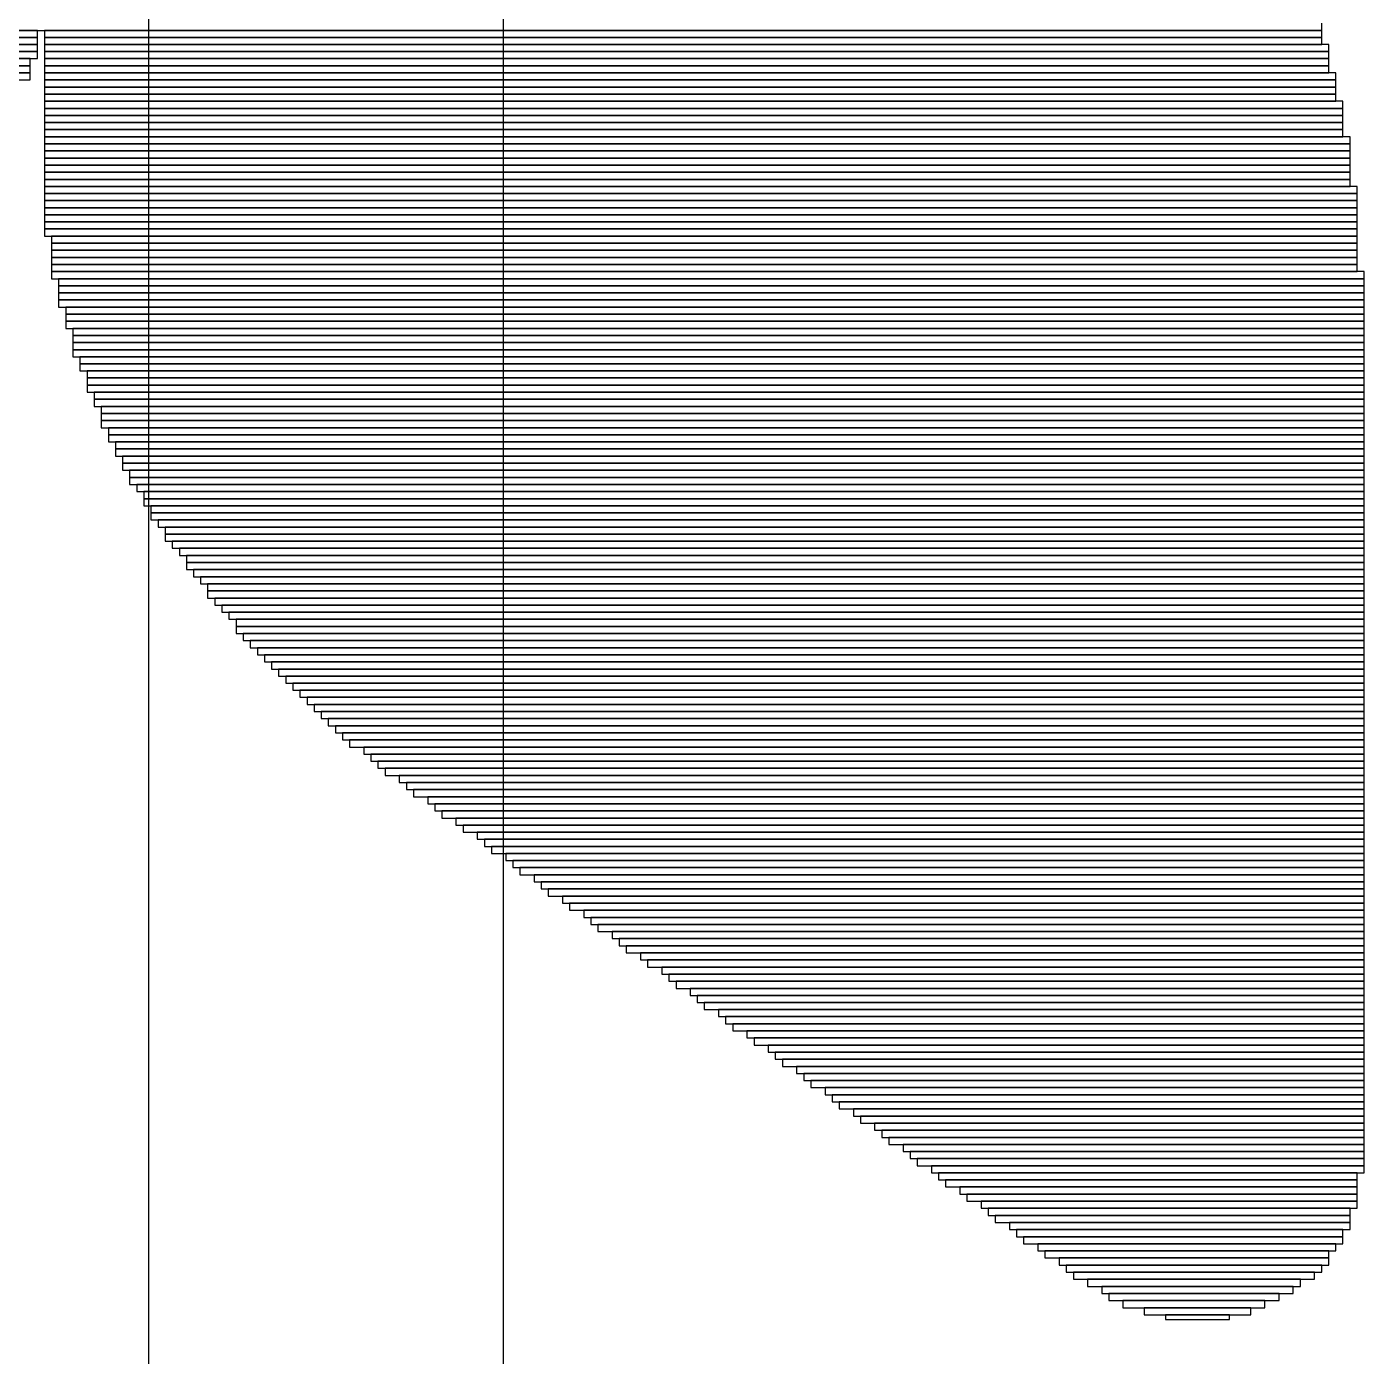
# Model space of a CAD drawing. Extents: x 2.2 to 42.7, y -26.5 to -3.7.
# Drawn here: x 38.353 to 39.789, y -17.182 to -15.754 of the extents above; entities that cross this region are included whole.
import ezdxf

# ---------------------------------------------------------------- set-up
doc = ezdxf.new("R2010")
doc.units = 0
doc.layers.get('0').update_dxf_attribs({"linetype": 'continuous'})

msp = doc.modelspace()

# ---------------------------------------------------------------- linework, layer by layer
at = {"color": 0}
for points in [[(38.8645, -9.0119), (38.8645, -12.6949), (38.8645, -16.3779), (38.8645, -20.0609)], [(38.4835, -9.3929), (38.4835, -13.3934), (38.4835, -17.3939)], [(39.7434, -15.7582), (39.7434, -15.7505)], [(38.3642, -15.7582), (36.8783, -15.7582)], [(38.3642, -15.7658), (36.8783, -15.7658)], [(36.8783, -15.7658), (38.3642, -15.7658)], [(36.8859, -15.7582), (39.7434, -15.7582)], [(38.3642, -15.7658), (38.3642, -15.7582)], [(38.3642, -15.7734), (38.3642, -15.7658)], [(39.7434, -15.7582), (38.3718, -15.7582)], [(38.3718, -15.7582), (38.3718, -15.7658)], [(39.7434, -15.7658), (38.3718, -15.7658)], [(38.3718, -15.7658), (38.3718, -15.7734)], [(38.3718, -15.7658), (39.7434, -15.7658)], [(39.7434, -15.7658), (39.7434, -15.7582)], [(39.7434, -15.7734), (39.7434, -15.7658)], [(38.3642, -15.781), (36.8706, -15.781)], [(38.3642, -15.7734), (36.8783, -15.7734)], [(36.8783, -15.7734), (38.3642, -15.7734)], [(36.8783, -15.781), (38.3642, -15.781)], [(38.3642, -15.781), (38.3642, -15.7734)], [(38.3642, -15.7886), (38.3642, -15.781)], [(39.751, -15.7734), (38.3718, -15.7734)], [(38.3718, -15.7734), (38.3718, -15.781)], [(38.3718, -15.7734), (39.7434, -15.7734)], [(39.751, -15.781), (38.3718, -15.781)], [(38.3718, -15.781), (38.3718, -15.7886)], [(38.3718, -15.781), (39.751, -15.781)], [(39.751, -15.781), (39.751, -15.7734)], [(39.751, -15.7886), (39.751, -15.781)], [(38.3565, -15.7886), (36.8706, -15.7886)], [(36.8706, -15.7886), (38.3642, -15.7886)], [(38.3565, -15.7963), (36.8706, -15.7963)], [(36.8706, -15.7963), (38.3565, -15.7963)], [(38.3565, -15.7963), (38.3565, -15.7886)], [(38.3565, -15.8039), (38.3565, -15.7963)], [(39.751, -15.7886), (38.3718, -15.7886)], [(38.3718, -15.7886), (38.3718, -15.7963)], [(38.3718, -15.7886), (39.751, -15.7886)], [(39.751, -15.7963), (38.3718, -15.7963)], [(38.3718, -15.7963), (38.3718, -15.8039)], [(38.3718, -15.7963), (39.751, -15.7963)], [(39.751, -15.7963), (39.751, -15.7886)], [(39.751, -15.8039), (39.751, -15.7963)], [(38.3565, -15.8039), (36.863, -15.8039)], [(36.863, -15.8115), (38.3565, -15.8115)], [(36.8706, -15.8039), (38.3565, -15.8039)], [(38.3565, -15.8115), (38.3565, -15.8039)], [(39.7586, -15.8039), (38.3718, -15.8039)], [(38.3718, -15.8039), (38.3718, -15.8115)], [(38.3718, -15.8039), (39.751, -15.8039)], [(39.7586, -15.8115), (38.3718, -15.8115)], [(38.3718, -15.8115), (38.3718, -15.8191)], [(38.3718, -15.8115), (39.7586, -15.8115)], [(39.7586, -15.8115), (39.7586, -15.8039)], [(39.7586, -15.8191), (39.7586, -15.8115)], [(39.7586, -15.8191), (38.3718, -15.8191)], [(38.3718, -15.8191), (38.3718, -15.8267)], [(38.3718, -15.8191), (39.7586, -15.8191)], [(39.7586, -15.8267), (38.3718, -15.8267)], [(38.3718, -15.8267), (38.3718, -15.8344)], [(38.3718, -15.8267), (39.7586, -15.8267)], [(39.7586, -15.8267), (39.7586, -15.8191)], [(39.7586, -15.8344), (39.7586, -15.8267)], [(39.7662, -15.8344), (38.3718, -15.8344)], [(38.3718, -15.8344), (38.3718, -15.842)], [(38.3718, -15.8344), (39.7586, -15.8344)], [(39.7662, -15.842), (38.3718, -15.842)], [(38.3718, -15.842), (38.3718, -15.8496)], [(38.3718, -15.842), (39.7662, -15.842)], [(39.7662, -15.842), (39.7662, -15.8344)], [(39.7662, -15.8496), (39.7662, -15.842)], [(39.7662, -15.8496), (38.3718, -15.8496)], [(38.3718, -15.8496), (38.3718, -15.8572)], [(38.3718, -15.8496), (39.7662, -15.8496)], [(39.7662, -15.8572), (38.3718, -15.8572)], [(38.3718, -15.8572), (38.3718, -15.8648)], [(38.3718, -15.8572), (39.7662, -15.8572)], [(39.7662, -15.8572), (39.7662, -15.8496)], [(39.7662, -15.8648), (39.7662, -15.8572)], [(39.7662, -15.8648), (38.3718, -15.8648)], [(38.3718, -15.8648), (38.3718, -15.8725)], [(38.3718, -15.8648), (39.7662, -15.8648)], [(39.7662, -15.8725), (39.7662, -15.8648)], [(39.7739, -15.8725), (38.3718, -15.8725)], [(38.3718, -15.8725), (38.3718, -15.8801)], [(38.3718, -15.8725), (39.7662, -15.8725)], [(39.7739, -15.8801), (38.3718, -15.8801)], [(38.3718, -15.8801), (38.3718, -15.8877)], [(38.3718, -15.8801), (39.7739, -15.8801)], [(39.7739, -15.8801), (39.7739, -15.8725)], [(39.7739, -15.8877), (39.7739, -15.8801)], [(39.7739, -15.8877), (38.3718, -15.8877)], [(38.3718, -15.8877), (38.3718, -15.8953)], [(38.3718, -15.8877), (39.7739, -15.8877)], [(39.7739, -15.8953), (38.3718, -15.8953)], [(38.3718, -15.8953), (38.3718, -15.9029)], [(38.3718, -15.8953), (39.7739, -15.8953)], [(39.7739, -15.8953), (39.7739, -15.8877)], [(39.7739, -15.9029), (39.7739, -15.8953)], [(39.7739, -15.9029), (38.3718, -15.9029)], [(38.3718, -15.9029), (38.3718, -15.9106)], [(38.3718, -15.9029), (39.7739, -15.9029)], [(39.7739, -15.9106), (38.3718, -15.9106)], [(38.3718, -15.9106), (38.3718, -15.9182)], [(38.3718, -15.9106), (39.7739, -15.9106)], [(39.7739, -15.9106), (39.7739, -15.9029)], [(39.7739, -15.9182), (39.7739, -15.9106)], [(39.7739, -15.9182), (38.3718, -15.9182)], [(38.3718, -15.9182), (38.3718, -15.9258)], [(38.3718, -15.9182), (39.7739, -15.9182)], [(39.7815, -15.9258), (38.3718, -15.9258)], [(38.3718, -15.9258), (38.3718, -15.9334)], [(38.3718, -15.9258), (39.7739, -15.9258)], [(39.7739, -15.9258), (39.7739, -15.9182)], [(39.7815, -15.9334), (39.7815, -15.9258)], [(39.7815, -15.9334), (38.3718, -15.9334)], [(38.3718, -15.9334), (38.3718, -15.941)], [(38.3718, -15.9334), (39.7815, -15.9334)], [(39.7815, -15.941), (38.3718, -15.941)], [(38.3718, -15.941), (38.3718, -15.9487)], [(38.3718, -15.941), (39.7815, -15.941)], [(39.7815, -15.941), (39.7815, -15.9334)], [(39.7815, -15.9487), (39.7815, -15.941)], [(39.7815, -15.9487), (38.3718, -15.9487)], [(38.3718, -15.9487), (38.3718, -15.9563)], [(38.3718, -15.9487), (39.7815, -15.9487)], [(39.7815, -15.9563), (38.3718, -15.9563)], [(38.3718, -15.9563), (38.3718, -15.9639)], [(38.3718, -15.9563), (39.7815, -15.9563)], [(39.7815, -15.9563), (39.7815, -15.9487)], [(39.7815, -15.9639), (39.7815, -15.9563)], [(39.7815, -15.9639), (38.3718, -15.9639)], [(38.3718, -15.9639), (38.3718, -15.9715)], [(38.3718, -15.9639), (39.7815, -15.9639)], [(39.7815, -15.9715), (38.3718, -15.9715)], [(38.3718, -15.9715), (38.3718, -15.9791)], [(38.3718, -15.9715), (39.7815, -15.9715)], [(39.7815, -15.9715), (39.7815, -15.9639)], [(39.7815, -15.9791), (39.7815, -15.9715)], [(38.3718, -15.9791), (39.7815, -15.9791)], [(39.7815, -15.9791), (38.3794, -15.9791)], [(38.3794, -15.9791), (38.3794, -15.9868)], [(39.7815, -15.9868), (38.3794, -15.9868)], [(38.3794, -15.9868), (38.3794, -15.9944)], [(38.3794, -15.9868), (39.7815, -15.9868)], [(39.7815, -15.9868), (39.7815, -15.9791)], [(39.7815, -15.9944), (39.7815, -15.9868)], [(39.7815, -15.9944), (38.3794, -15.9944)], [(38.3794, -15.9944), (38.3794, -16.002)], [(38.3794, -15.9944), (39.7815, -15.9944)], [(39.7815, -16.002), (39.7815, -15.9944)], [(39.7815, -16.002), (38.3794, -16.002)], [(38.3794, -16.002), (38.3794, -16.0096)], [(38.3794, -16.002), (39.7815, -16.002)], [(39.7815, -16.0096), (38.3794, -16.0096)], [(38.3794, -16.0096), (38.3794, -16.0172)], [(38.3794, -16.0096), (39.7815, -16.0096)], [(39.7815, -16.0096), (39.7815, -16.002)], [(39.7815, -16.0172), (39.7815, -16.0096)], [(39.7891, -16.0172), (38.3794, -16.0172)], [(38.3794, -16.0172), (38.3794, -16.0249)], [(38.3794, -16.0172), (39.7815, -16.0172)], [(38.3794, -16.0249), (39.7891, -16.0249)], [(39.7891, -16.0249), (38.387, -16.0249)], [(38.387, -16.0249), (38.387, -16.0325)], [(39.7891, -16.0249), (39.7891, -16.0172)], [(39.7891, -16.0325), (39.7891, -16.0249)], [(39.7891, -16.0325), (38.387, -16.0325)], [(38.387, -16.0325), (38.387, -16.0401)], [(38.387, -16.0325), (39.7891, -16.0325)], [(39.7891, -16.0401), (38.387, -16.0401)], [(38.387, -16.0401), (38.387, -16.0477)], [(38.387, -16.0401), (39.7891, -16.0401)], [(39.7891, -16.0401), (39.7891, -16.0325)], [(39.7891, -16.0477), (39.7891, -16.0401)], [(39.7891, -16.0477), (38.387, -16.0477)], [(38.387, -16.0477), (38.387, -16.0553)], [(38.387, -16.0477), (39.7891, -16.0477)], [(38.387, -16.0553), (39.7891, -16.0553)], [(39.7891, -16.0553), (38.3946, -16.0553)], [(38.3946, -16.0553), (38.3946, -16.063)], [(39.7891, -16.0553), (39.7891, -16.0477)], [(39.7891, -16.063), (39.7891, -16.0553)], [(39.7891, -16.063), (38.3946, -16.063)], [(38.3946, -16.063), (38.3946, -16.0706)], [(38.3946, -16.063), (39.7891, -16.063)], [(39.7891, -16.0706), (38.3946, -16.0706)], [(38.3946, -16.0706), (38.3946, -16.0782)], [(38.3946, -16.0706), (39.7891, -16.0706)], [(39.7891, -16.0706), (39.7891, -16.063)], [(39.7891, -16.0782), (39.7891, -16.0706)], [(38.3946, -16.0782), (39.7891, -16.0782)], [(39.7891, -16.0782), (38.4023, -16.0782)], [(38.4023, -16.0782), (38.4023, -16.0858)], [(39.7891, -16.0858), (38.4023, -16.0858)], [(38.4023, -16.0858), (38.4023, -16.0934)], [(38.4023, -16.0858), (39.7891, -16.0858)], [(39.7891, -16.0858), (39.7891, -16.0782)], [(39.7891, -16.0934), (39.7891, -16.0858)], [(39.7891, -16.0934), (38.4023, -16.0934)], [(38.4023, -16.0934), (38.4023, -16.1011)], [(38.4023, -16.0934), (39.7891, -16.0934)], [(39.7891, -16.1011), (38.4023, -16.1011)], [(38.4023, -16.1011), (38.4023, -16.1087)], [(38.4023, -16.1011), (39.7891, -16.1011)], [(39.7891, -16.1011), (39.7891, -16.0934)], [(39.7891, -16.1087), (39.7891, -16.1011)], [(38.4023, -16.1087), (39.7891, -16.1087)], [(39.7891, -16.1087), (38.4099, -16.1087)], [(38.4099, -16.1087), (38.4099, -16.1163)], [(39.7891, -16.1163), (39.7891, -16.1087)], [(39.7891, -16.1163), (38.4099, -16.1163)], [(38.4099, -16.1163), (38.4099, -16.1239)], [(38.4099, -16.1163), (39.7891, -16.1163)], [(38.4099, -16.1239), (39.7891, -16.1239)], [(39.7891, -16.1239), (38.4175, -16.1239)], [(38.4175, -16.1239), (38.4175, -16.1315)], [(39.7891, -16.1239), (39.7891, -16.1163)], [(39.7891, -16.1315), (39.7891, -16.1239)], [(39.7891, -16.1315), (38.4175, -16.1315)], [(38.4175, -16.1315), (38.4175, -16.1392)], [(38.4175, -16.1315), (39.7891, -16.1315)], [(39.7891, -16.1392), (38.4175, -16.1392)], [(38.4175, -16.1392), (38.4175, -16.1468)], [(38.4175, -16.1392), (39.7891, -16.1392)], [(39.7891, -16.1392), (39.7891, -16.1315)], [(39.7891, -16.1468), (39.7891, -16.1392)], [(38.4175, -16.1468), (39.7891, -16.1468)], [(39.7891, -16.1468), (38.4251, -16.1468)], [(38.4251, -16.1468), (38.4251, -16.1544)], [(39.7891, -16.1544), (38.4251, -16.1544)], [(38.4251, -16.1544), (38.4251, -16.162)], [(38.4251, -16.1544), (39.7891, -16.1544)], [(39.7891, -16.1544), (39.7891, -16.1468)], [(39.7891, -16.162), (39.7891, -16.1544)], [(38.4251, -16.162), (39.7891, -16.162)], [(39.7891, -16.162), (38.4327, -16.162)], [(38.4327, -16.162), (38.4327, -16.1696)], [(39.7891, -16.1696), (38.4327, -16.1696)], [(38.4327, -16.1696), (38.4327, -16.1773)], [(38.4327, -16.1696), (39.7891, -16.1696)], [(39.7891, -16.1696), (39.7891, -16.162)], [(39.7891, -16.1773), (39.7891, -16.1696)], [(39.7891, -16.1773), (38.4327, -16.1773)], [(38.4327, -16.1773), (38.4327, -16.1849)], [(38.4327, -16.1773), (39.7891, -16.1773)], [(38.4327, -16.1849), (39.7891, -16.1849)], [(39.7891, -16.1849), (38.4404, -16.1849)], [(38.4404, -16.1849), (38.4404, -16.1925)], [(39.7891, -16.1849), (39.7891, -16.1773)], [(39.7891, -16.1925), (39.7891, -16.1849)], [(39.7891, -16.1925), (38.4404, -16.1925)], [(38.4404, -16.1925), (38.4404, -16.2001)], [(38.4404, -16.1925), (39.7891, -16.1925)], [(38.4404, -16.2001), (39.7891, -16.2001)], [(39.7891, -16.2001), (38.448, -16.2001)], [(38.448, -16.2001), (38.448, -16.2077)], [(39.7891, -16.2001), (39.7891, -16.1925)], [(39.7891, -16.2077), (39.7891, -16.2001)], [(39.7891, -16.2077), (38.448, -16.2077)], [(38.448, -16.2077), (38.448, -16.2154)], [(38.448, -16.2077), (39.7891, -16.2077)], [(38.448, -16.2154), (39.7891, -16.2154)], [(39.7891, -16.2154), (38.4556, -16.2154)], [(38.4556, -16.2154), (38.4556, -16.223)], [(39.7891, -16.2154), (39.7891, -16.2077)], [(39.7891, -16.223), (39.7891, -16.2154)], [(39.7891, -16.223), (38.4556, -16.223)], [(38.4556, -16.223), (38.4556, -16.2306)], [(38.4556, -16.223), (39.7891, -16.223)], [(38.4556, -16.2306), (39.7891, -16.2306)], [(39.7891, -16.2306), (38.4632, -16.2306)], [(38.4632, -16.2306), (38.4632, -16.2382)], [(39.7891, -16.2306), (39.7891, -16.223)], [(39.7891, -16.2382), (39.7891, -16.2306)], [(39.7891, -16.2382), (38.4632, -16.2382)], [(38.4632, -16.2382), (38.4632, -16.2458)], [(38.4632, -16.2382), (39.7891, -16.2382)], [(39.7891, -16.2458), (39.7891, -16.2382)], [(38.4632, -16.2458), (39.7891, -16.2458)], [(39.7891, -16.2458), (38.4708, -16.2458)], [(38.4708, -16.2458), (38.4708, -16.2535)], [(38.4708, -16.2535), (39.7891, -16.2535)], [(39.7891, -16.2535), (38.4785, -16.2535)], [(38.4785, -16.2535), (38.4785, -16.2611)], [(39.7891, -16.2535), (39.7891, -16.2458)], [(39.7891, -16.2611), (39.7891, -16.2535)], [(39.7891, -16.2611), (38.4785, -16.2611)], [(38.4785, -16.2611), (38.4785, -16.2687)], [(38.4785, -16.2611), (39.7891, -16.2611)], [(38.4785, -16.2687), (39.7891, -16.2687)], [(39.7891, -16.2687), (38.4861, -16.2687)], [(38.4861, -16.2687), (38.4861, -16.2763)], [(39.7891, -16.2687), (39.7891, -16.2611)], [(39.7891, -16.2763), (39.7891, -16.2687)], [(39.7891, -16.2763), (38.4861, -16.2763)], [(38.4861, -16.2763), (38.4861, -16.2839)], [(38.4861, -16.2763), (39.7891, -16.2763)], [(38.4861, -16.2839), (39.7891, -16.2839)], [(39.7891, -16.2839), (38.4937, -16.2839)], [(38.4937, -16.2839), (38.4937, -16.2916)], [(39.7891, -16.2839), (39.7891, -16.2763)], [(39.7891, -16.2916), (39.7891, -16.2839)], [(38.4937, -16.2916), (39.7891, -16.2916)], [(39.7891, -16.2916), (38.5013, -16.2916)], [(38.5013, -16.2916), (38.5013, -16.2992)], [(39.7891, -16.2992), (38.5013, -16.2992)], [(38.5013, -16.2992), (38.5013, -16.3068)], [(38.5013, -16.2992), (39.7891, -16.2992)], [(39.7891, -16.2992), (39.7891, -16.2916)], [(39.7891, -16.3068), (39.7891, -16.2992)], [(38.5013, -16.3068), (39.7891, -16.3068)], [(39.7891, -16.3068), (38.5089, -16.3068)], [(38.5089, -16.3068), (38.5089, -16.3144)], [(38.5089, -16.3144), (39.7891, -16.3144)], [(39.7891, -16.3144), (38.5166, -16.3144)], [(38.5166, -16.3144), (38.5166, -16.322)], [(39.7891, -16.3144), (39.7891, -16.3068)], [(39.7891, -16.322), (39.7891, -16.3144)], [(38.5166, -16.322), (39.7891, -16.322)], [(39.7891, -16.322), (38.5242, -16.322)], [(38.5242, -16.322), (38.5242, -16.3297)], [(39.7891, -16.3297), (38.5242, -16.3297)], [(38.5242, -16.3297), (38.5242, -16.3373)], [(38.5242, -16.3297), (39.7891, -16.3297)], [(39.7891, -16.3297), (39.7891, -16.322)], [(39.7891, -16.3373), (39.7891, -16.3297)], [(38.5242, -16.3373), (39.7891, -16.3373)], [(39.7891, -16.3373), (38.5318, -16.3373)], [(38.5318, -16.3373), (38.5318, -16.3449)], [(38.5318, -16.3449), (39.7891, -16.3449)], [(39.7891, -16.3449), (38.5394, -16.3449)], [(38.5394, -16.3449), (38.5394, -16.3525)], [(39.7891, -16.3449), (39.7891, -16.3373)], [(39.7891, -16.3525), (39.7891, -16.3449)], [(38.5394, -16.3525), (39.7891, -16.3525)], [(39.7891, -16.3525), (38.547, -16.3525)], [(38.547, -16.3525), (38.547, -16.3601)], [(39.7891, -16.3601), (38.547, -16.3601)], [(38.547, -16.3601), (38.547, -16.3678)], [(38.547, -16.3601), (39.7891, -16.3601)], [(39.7891, -16.3601), (39.7891, -16.3525)], [(39.7891, -16.3678), (39.7891, -16.3601)], [(38.547, -16.3678), (39.7891, -16.3678)], [(39.7891, -16.3678), (38.5547, -16.3678)], [(38.5547, -16.3678), (38.5547, -16.3754)], [(39.7891, -16.3754), (39.7891, -16.3678)], [(38.5547, -16.3754), (39.7891, -16.3754)], [(39.7891, -16.3754), (38.5623, -16.3754)], [(38.5623, -16.3754), (38.5623, -16.383)], [(38.5623, -16.383), (39.7891, -16.383)], [(39.7891, -16.383), (38.5699, -16.383)], [(38.5699, -16.383), (38.5699, -16.3906)], [(39.7891, -16.383), (39.7891, -16.3754)], [(39.7891, -16.3906), (39.7891, -16.383)], [(38.5699, -16.3906), (39.7891, -16.3906)], [(39.7891, -16.3906), (38.5775, -16.3906)], [(38.5775, -16.3906), (38.5775, -16.3982)], [(39.7891, -16.3982), (38.5775, -16.3982)], [(38.5775, -16.3982), (38.5775, -16.4059)], [(38.5775, -16.3982), (39.7891, -16.3982)], [(39.7891, -16.3982), (39.7891, -16.3906)], [(39.7891, -16.4059), (39.7891, -16.3982)], [(38.5775, -16.4059), (39.7891, -16.4059)], [(39.7891, -16.4059), (38.5851, -16.4059)], [(38.5851, -16.4059), (38.5851, -16.4135)], [(38.5851, -16.4135), (39.7891, -16.4135)], [(39.7891, -16.4135), (38.5928, -16.4135)], [(38.5928, -16.4135), (38.5928, -16.4211)], [(39.7891, -16.4135), (39.7891, -16.4059)], [(39.7891, -16.4211), (39.7891, -16.4135)], [(38.5928, -16.4211), (39.7891, -16.4211)], [(39.7891, -16.4211), (38.6004, -16.4211)], [(38.6004, -16.4211), (38.6004, -16.4287)], [(38.6004, -16.4287), (39.7891, -16.4287)], [(39.7891, -16.4287), (38.608, -16.4287)], [(38.608, -16.4287), (38.608, -16.4363)], [(39.7891, -16.4287), (39.7891, -16.4211)], [(39.7891, -16.4363), (39.7891, -16.4287)], [(38.608, -16.4363), (39.7891, -16.4363)], [(39.7891, -16.4363), (38.6156, -16.4363)], [(38.6156, -16.4363), (38.6156, -16.444)], [(38.6156, -16.444), (39.7891, -16.444)], [(39.7891, -16.444), (38.6232, -16.444)], [(38.6232, -16.444), (38.6232, -16.4516)], [(39.7891, -16.444), (39.7891, -16.4363)], [(39.7891, -16.4516), (39.7891, -16.444)], [(38.6232, -16.4516), (39.7891, -16.4516)], [(39.7891, -16.4516), (38.6309, -16.4516)], [(38.6309, -16.4516), (38.6309, -16.4592)], [(38.6309, -16.4592), (39.7891, -16.4592)], [(39.7891, -16.4592), (38.6385, -16.4592)], [(38.6385, -16.4592), (38.6385, -16.4668)], [(39.7891, -16.4592), (39.7891, -16.4516)], [(39.7891, -16.4668), (39.7891, -16.4592)], [(38.6385, -16.4668), (39.7891, -16.4668)], [(39.7891, -16.4668), (38.6461, -16.4668)], [(38.6461, -16.4668), (38.6461, -16.4744)], [(38.6461, -16.4744), (39.7891, -16.4744)], [(39.7891, -16.4744), (38.6537, -16.4744)], [(38.6537, -16.4744), (38.6537, -16.4821)], [(39.7891, -16.4744), (39.7891, -16.4668)], [(39.7891, -16.4821), (39.7891, -16.4744)], [(38.6537, -16.4821), (39.7891, -16.4821)], [(39.7891, -16.4821), (38.6613, -16.4821)], [(38.6613, -16.4821), (38.6613, -16.4897)], [(39.7891, -16.4897), (39.7891, -16.4821)], [(38.6613, -16.4897), (39.7891, -16.4897)], [(39.7891, -16.4897), (38.669, -16.4897)], [(38.669, -16.4897), (38.669, -16.4973)], [(38.669, -16.4973), (39.7891, -16.4973)], [(39.7891, -16.4973), (38.6766, -16.4973)], [(38.6766, -16.4973), (38.6766, -16.5049)], [(39.7891, -16.4973), (39.7891, -16.4897)], [(39.7891, -16.5049), (39.7891, -16.4973)], [(38.6766, -16.5049), (39.7891, -16.5049)], [(39.7891, -16.5049), (38.6842, -16.5049)], [(38.6842, -16.5049), (38.6842, -16.5125)], [(38.6842, -16.5125), (39.7891, -16.5125)], [(39.7891, -16.5125), (38.6918, -16.5125)], [(38.6918, -16.5125), (38.6918, -16.5202)], [(39.7891, -16.5125), (39.7891, -16.5049)], [(39.7891, -16.5202), (39.7891, -16.5125)], [(38.6918, -16.5202), (39.7891, -16.5202)], [(39.7891, -16.5202), (38.6994, -16.5202)], [(38.6994, -16.5202), (38.6994, -16.5278)], [(38.6994, -16.5278), (39.7891, -16.5278)], [(39.7891, -16.5278), (38.7147, -16.5278)], [(38.7147, -16.5278), (38.7147, -16.5354)], [(39.7891, -16.5278), (39.7891, -16.5202)], [(39.7891, -16.5354), (39.7891, -16.5278)], [(38.7147, -16.5354), (39.7891, -16.5354)], [(39.7891, -16.5354), (38.7223, -16.5354)], [(38.7223, -16.5354), (38.7223, -16.543)], [(38.7223, -16.543), (39.7891, -16.543)], [(39.7891, -16.543), (38.7299, -16.543)], [(38.7299, -16.543), (38.7299, -16.5506)], [(39.7891, -16.543), (39.7891, -16.5354)], [(39.7891, -16.5506), (39.7891, -16.543)], [(38.7299, -16.5506), (39.7891, -16.5506)], [(39.7891, -16.5506), (38.7375, -16.5506)], [(38.7375, -16.5506), (38.7375, -16.5583)], [(38.7375, -16.5583), (39.7891, -16.5583)], [(39.7891, -16.5583), (38.7528, -16.5583)], [(38.7528, -16.5583), (38.7528, -16.5659)], [(39.7891, -16.5583), (39.7891, -16.5506)], [(39.7891, -16.5659), (39.7891, -16.5583)], [(38.7528, -16.5659), (39.7891, -16.5659)], [(39.7891, -16.5659), (38.7604, -16.5659)], [(38.7604, -16.5659), (38.7604, -16.5735)], [(38.7604, -16.5735), (39.7891, -16.5735)], [(39.7891, -16.5735), (38.768, -16.5735)], [(38.768, -16.5735), (38.768, -16.5811)], [(39.7891, -16.5735), (39.7891, -16.5659)], [(39.7891, -16.5811), (39.7891, -16.5735)], [(38.768, -16.5811), (39.7891, -16.5811)], [(39.7891, -16.5811), (38.7833, -16.5811)], [(38.7833, -16.5811), (38.7833, -16.5887)], [(38.7833, -16.5887), (39.7891, -16.5887)], [(39.7891, -16.5887), (38.7909, -16.5887)], [(38.7909, -16.5887), (38.7909, -16.5964)], [(39.7891, -16.5887), (39.7891, -16.5811)], [(39.7891, -16.5964), (39.7891, -16.5887)], [(38.7909, -16.5964), (39.7891, -16.5964)], [(39.7891, -16.5964), (38.7985, -16.5964)], [(38.7985, -16.5964), (38.7985, -16.604)], [(38.7985, -16.604), (39.7891, -16.604)], [(39.7891, -16.604), (38.8137, -16.604)], [(38.8137, -16.604), (38.8137, -16.6116)], [(39.7891, -16.604), (39.7891, -16.5964)], [(39.7891, -16.6116), (39.7891, -16.604)], [(38.8137, -16.6116), (39.7891, -16.6116)], [(39.7891, -16.6116), (38.8214, -16.6116)], [(38.8214, -16.6116), (38.8214, -16.6192)], [(39.7891, -16.6192), (39.7891, -16.6116)], [(38.8214, -16.6192), (39.7891, -16.6192)], [(39.7891, -16.6192), (38.8366, -16.6192)], [(38.8366, -16.6192), (38.8366, -16.6268)], [(38.8366, -16.6268), (39.7891, -16.6268)], [(39.7891, -16.6268), (38.8442, -16.6268)], [(38.8442, -16.6268), (38.8442, -16.6345)], [(39.7891, -16.6268), (39.7891, -16.6192)], [(39.7891, -16.6345), (39.7891, -16.6268)], [(38.8442, -16.6345), (39.7891, -16.6345)], [(39.7891, -16.6345), (38.8518, -16.6345)], [(38.8518, -16.6345), (38.8518, -16.6421)], [(38.8518, -16.6421), (39.7891, -16.6421)], [(39.7891, -16.6421), (38.8671, -16.6421)], [(38.8671, -16.6421), (38.8671, -16.6497)], [(39.7891, -16.6421), (39.7891, -16.6345)], [(39.7891, -16.6497), (39.7891, -16.6421)], [(38.8671, -16.6497), (39.7891, -16.6497)], [(39.7891, -16.6497), (38.8747, -16.6497)], [(38.8747, -16.6497), (38.8747, -16.6573)], [(38.8747, -16.6573), (39.7891, -16.6573)], [(39.7891, -16.6573), (38.8823, -16.6573)], [(38.8823, -16.6573), (38.8823, -16.6649)], [(39.7891, -16.6573), (39.7891, -16.6497)], [(39.7891, -16.6649), (39.7891, -16.6573)], [(38.8823, -16.6649), (39.7891, -16.6649)], [(39.7891, -16.6649), (38.8976, -16.6649)], [(38.8976, -16.6649), (38.8976, -16.6726)], [(38.8976, -16.6726), (39.7891, -16.6726)], [(39.7891, -16.6726), (38.9052, -16.6726)], [(38.9052, -16.6726), (38.9052, -16.6802)], [(39.7891, -16.6726), (39.7891, -16.6649)], [(39.7891, -16.6802), (39.7891, -16.6726)], [(38.9052, -16.6802), (39.7891, -16.6802)], [(39.7891, -16.6802), (38.9128, -16.6802)], [(38.9128, -16.6802), (38.9128, -16.6878)], [(38.9128, -16.6878), (39.7891, -16.6878)], [(39.7891, -16.6878), (38.928, -16.6878)], [(38.928, -16.6878), (38.928, -16.6954)], [(39.7891, -16.6878), (39.7891, -16.6802)], [(39.7891, -16.6954), (39.7891, -16.6878)], [(38.928, -16.6954), (39.7891, -16.6954)], [(39.7891, -16.6954), (38.9357, -16.6954)], [(38.9357, -16.6954), (38.9357, -16.703)], [(38.9357, -16.703), (39.7891, -16.703)], [(39.7891, -16.703), (38.9509, -16.703)], [(38.9509, -16.703), (38.9509, -16.7107)], [(39.7891, -16.703), (39.7891, -16.6954)], [(39.7891, -16.7107), (39.7891, -16.703)], [(38.9509, -16.7107), (39.7891, -16.7107)], [(39.7891, -16.7107), (38.9585, -16.7107)], [(38.9585, -16.7107), (38.9585, -16.7183)], [(38.9585, -16.7183), (39.7891, -16.7183)], [(39.7891, -16.7183), (38.9661, -16.7183)], [(38.9661, -16.7183), (38.9661, -16.7259)], [(39.7891, -16.7183), (39.7891, -16.7107)], [(39.7891, -16.7259), (39.7891, -16.7183)], [(38.9661, -16.7259), (39.7891, -16.7259)], [(39.7891, -16.7259), (38.9814, -16.7259)], [(38.9814, -16.7259), (38.9814, -16.7335)], [(38.9814, -16.7335), (39.7891, -16.7335)], [(39.7891, -16.7335), (38.989, -16.7335)], [(38.989, -16.7335), (38.989, -16.7411)], [(39.7891, -16.7335), (39.7891, -16.7259)], [(39.7891, -16.7411), (39.7891, -16.7335)], [(38.989, -16.7411), (39.7891, -16.7411)], [(39.7891, -16.7411), (38.9966, -16.7411)], [(38.9966, -16.7411), (38.9966, -16.7488)], [(39.7891, -16.7488), (39.7891, -16.7411)], [(38.9966, -16.7488), (39.7891, -16.7488)], [(39.7891, -16.7488), (39.0119, -16.7488)], [(39.0119, -16.7488), (39.0119, -16.7564)], [(39.0119, -16.7564), (39.7891, -16.7564)], [(39.7891, -16.7564), (39.0195, -16.7564)], [(39.0195, -16.7564), (39.0195, -16.764)], [(39.7891, -16.7564), (39.7891, -16.7488)], [(39.7891, -16.764), (39.7891, -16.7564)], [(39.0195, -16.764), (39.7891, -16.764)], [(39.7891, -16.764), (39.0347, -16.764)], [(39.0347, -16.764), (39.0347, -16.7716)], [(39.0347, -16.7716), (39.7891, -16.7716)], [(39.7891, -16.7716), (39.0423, -16.7716)], [(39.0423, -16.7716), (39.0423, -16.7792)], [(39.7891, -16.7716), (39.7891, -16.764)], [(39.7891, -16.7792), (39.7891, -16.7716)], [(39.0423, -16.7792), (39.7891, -16.7792)], [(39.7891, -16.7792), (39.05, -16.7792)], [(39.05, -16.7792), (39.05, -16.7869)], [(39.05, -16.7869), (39.7891, -16.7869)], [(39.7891, -16.7869), (39.0652, -16.7869)], [(39.0652, -16.7869), (39.0652, -16.7945)], [(39.7891, -16.7869), (39.7891, -16.7792)], [(39.7891, -16.7945), (39.7891, -16.7869)], [(39.0652, -16.7945), (39.7891, -16.7945)], [(39.7891, -16.7945), (39.0728, -16.7945)], [(39.0728, -16.7945), (39.0728, -16.8021)], [(39.0728, -16.8021), (39.7891, -16.8021)], [(39.7891, -16.8021), (39.0804, -16.8021)], [(39.0804, -16.8021), (39.0804, -16.8097)], [(39.7891, -16.8021), (39.7891, -16.7945)], [(39.7891, -16.8097), (39.7891, -16.8021)], [(39.0804, -16.8097), (39.7891, -16.8097)], [(39.7891, -16.8097), (39.0957, -16.8097)], [(39.0957, -16.8097), (39.0957, -16.8173)], [(39.0957, -16.8173), (39.7891, -16.8173)], [(39.7891, -16.8173), (39.1033, -16.8173)], [(39.1033, -16.8173), (39.1033, -16.825)], [(39.7891, -16.8173), (39.7891, -16.8097)], [(39.7891, -16.825), (39.7891, -16.8173)], [(39.1033, -16.825), (39.7891, -16.825)], [(39.7891, -16.825), (39.1109, -16.825)], [(39.1109, -16.825), (39.1109, -16.8326)], [(39.1109, -16.8326), (39.7891, -16.8326)], [(39.7891, -16.8326), (39.1262, -16.8326)], [(39.1262, -16.8326), (39.1262, -16.8402)], [(39.7891, -16.8326), (39.7891, -16.825)], [(39.7891, -16.8402), (39.7891, -16.8326)], [(39.1262, -16.8402), (39.7891, -16.8402)], [(39.7891, -16.8402), (39.1338, -16.8402)], [(39.1338, -16.8402), (39.1338, -16.8478)], [(39.1338, -16.8478), (39.7891, -16.8478)], [(39.7891, -16.8478), (39.149, -16.8478)], [(39.149, -16.8478), (39.149, -16.8554)], [(39.7891, -16.8478), (39.7891, -16.8402)], [(39.7891, -16.8554), (39.7891, -16.8478)], [(39.149, -16.8554), (39.7891, -16.8554)], [(39.7891, -16.8554), (39.1566, -16.8554)], [(39.1566, -16.8554), (39.1566, -16.8631)], [(39.7891, -16.8631), (39.7891, -16.8554)], [(39.1566, -16.8631), (39.7891, -16.8631)], [(39.7891, -16.8631), (39.1643, -16.8631)], [(39.1643, -16.8631), (39.1643, -16.8707)], [(39.1643, -16.8707), (39.7891, -16.8707)], [(39.7891, -16.8707), (39.1795, -16.8707)], [(39.1795, -16.8707), (39.1795, -16.8783)], [(39.7891, -16.8707), (39.7891, -16.8631)], [(39.7891, -16.8783), (39.7891, -16.8707)], [(39.1795, -16.8783), (39.7891, -16.8783)], [(39.7891, -16.8783), (39.1871, -16.8783)], [(39.1871, -16.8783), (39.1871, -16.8859)], [(39.1871, -16.8859), (39.7891, -16.8859)], [(39.7891, -16.8859), (39.1947, -16.8859)], [(39.1947, -16.8859), (39.1947, -16.8935)], [(39.7891, -16.8859), (39.7891, -16.8783)], [(39.7891, -16.8935), (39.7891, -16.8859)], [(39.1947, -16.8935), (39.7891, -16.8935)], [(39.7891, -16.8935), (39.21, -16.8935)], [(39.21, -16.8935), (39.21, -16.9012)], [(39.21, -16.9012), (39.7891, -16.9012)], [(39.7891, -16.9012), (39.2176, -16.9012)], [(39.2176, -16.9012), (39.2176, -16.9088)], [(39.7891, -16.9012), (39.7891, -16.8935)], [(39.7891, -16.9088), (39.7891, -16.9012)], [(39.2176, -16.9088), (39.7891, -16.9088)], [(39.7891, -16.9088), (39.2252, -16.9088)], [(39.2252, -16.9088), (39.2252, -16.9164)], [(39.2252, -16.9164), (39.7891, -16.9164)], [(39.7891, -16.9164), (39.2405, -16.9164)], [(39.2405, -16.9164), (39.2405, -16.924)], [(39.7891, -16.9164), (39.7891, -16.9088)], [(39.7891, -16.924), (39.7891, -16.9164)], [(39.2405, -16.924), (39.7891, -16.924)], [(39.7891, -16.924), (39.2481, -16.924)], [(39.2481, -16.924), (39.2481, -16.9316)], [(39.2481, -16.9316), (39.7891, -16.9316)], [(39.7891, -16.9316), (39.2633, -16.9316)], [(39.2633, -16.9316), (39.2633, -16.9393)], [(39.7891, -16.9316), (39.7891, -16.924)], [(39.7891, -16.9393), (39.7891, -16.9316)], [(39.2633, -16.9393), (39.7891, -16.9393)], [(39.7891, -16.9393), (39.2709, -16.9393)], [(39.2709, -16.9393), (39.2709, -16.9469)], [(39.2709, -16.9469), (39.7891, -16.9469)], [(39.7891, -16.9469), (39.2786, -16.9469)], [(39.2786, -16.9469), (39.2786, -16.9545)], [(39.7891, -16.9469), (39.7891, -16.9393)], [(39.7891, -16.9545), (39.7891, -16.9469)], [(39.2786, -16.9545), (39.7891, -16.9545)], [(39.7891, -16.9545), (39.2938, -16.9545)], [(39.2938, -16.9545), (39.2938, -16.9621)], [(39.2938, -16.9621), (39.7891, -16.9621)], [(39.7891, -16.9621), (39.3014, -16.9621)], [(39.3014, -16.9621), (39.3014, -16.9697)], [(39.7891, -16.9621), (39.7891, -16.9545)], [(39.7891, -16.9697), (39.7891, -16.9621)], [(39.3014, -16.9697), (39.7891, -16.9697)], [(39.7891, -16.9697), (39.309, -16.9697)], [(39.309, -16.9697), (39.309, -16.9774)], [(39.309, -16.9774), (39.7891, -16.9774)], [(39.7891, -16.9774), (39.3243, -16.9774)], [(39.3243, -16.9774), (39.3243, -16.985)], [(39.7891, -16.9774), (39.7891, -16.9697)], [(39.7891, -16.985), (39.7891, -16.9774)], [(39.3243, -16.985), (39.7891, -16.985)], [(39.7815, -16.985), (39.3319, -16.985)], [(39.3319, -16.985), (39.3319, -16.9926)], [(39.7815, -16.9926), (39.7815, -16.985)], [(39.3319, -16.9926), (39.7815, -16.9926)], [(39.7815, -16.9926), (39.3395, -16.9926)], [(39.3395, -16.9926), (39.3395, -17.0002)], [(39.3395, -17.0002), (39.7815, -17.0002)], [(39.7815, -17.0002), (39.3548, -17.0002)], [(39.3548, -17.0002), (39.3548, -17.0078)], [(39.7815, -17.0002), (39.7815, -16.9926)], [(39.7815, -17.0078), (39.7815, -17.0002)], [(39.3548, -17.0078), (39.7815, -17.0078)], [(39.7815, -17.0078), (39.3624, -17.0078)], [(39.3624, -17.0078), (39.3624, -17.0155)], [(39.3624, -17.0155), (39.7815, -17.0155)], [(39.7815, -17.0155), (39.3776, -17.0155)], [(39.3776, -17.0155), (39.3776, -17.0231)], [(39.7815, -17.0155), (39.7815, -17.0078)], [(39.7815, -17.0231), (39.7815, -17.0155)], [(39.3776, -17.0231), (39.7815, -17.0231)], [(39.7739, -17.0231), (39.3852, -17.0231)], [(39.3852, -17.0231), (39.3852, -17.0307)], [(39.3852, -17.0307), (39.7739, -17.0307)], [(39.7739, -17.0307), (39.3929, -17.0307)], [(39.3929, -17.0307), (39.3929, -17.0383)], [(39.7739, -17.0307), (39.7739, -17.0231)], [(39.7739, -17.0383), (39.7739, -17.0307)], [(39.3929, -17.0383), (39.7739, -17.0383)], [(39.7739, -17.0383), (39.4081, -17.0383)], [(39.4081, -17.0383), (39.4081, -17.0459)], [(39.4081, -17.0459), (39.7739, -17.0459)], [(39.7662, -17.0459), (39.4157, -17.0459)], [(39.4157, -17.0459), (39.4157, -17.0536)], [(39.7662, -17.0536), (39.7662, -17.0459)], [(39.7739, -17.0459), (39.7739, -17.0383)], [(39.4157, -17.0536), (39.7662, -17.0536)], [(39.7662, -17.0536), (39.4233, -17.0536)], [(39.4233, -17.0536), (39.4233, -17.0612)], [(39.4233, -17.0612), (39.7662, -17.0612)], [(39.7586, -17.0612), (39.4386, -17.0612)], [(39.4386, -17.0612), (39.4386, -17.0688)], [(39.7586, -17.0688), (39.7586, -17.0612)], [(39.7662, -17.0612), (39.7662, -17.0536)], [(39.4386, -17.0688), (39.7586, -17.0688)], [(39.751, -17.0688), (39.4462, -17.0688)], [(39.4462, -17.0688), (39.4462, -17.0764)], [(39.4462, -17.0764), (39.751, -17.0764)], [(39.751, -17.0764), (39.4614, -17.0764)], [(39.4614, -17.0764), (39.4614, -17.084)], [(39.751, -17.0764), (39.751, -17.0688)], [(39.751, -17.084), (39.751, -17.0764)], [(39.4614, -17.084), (39.751, -17.084)], [(39.7434, -17.084), (39.4691, -17.084)], [(39.4691, -17.084), (39.4691, -17.0917)], [(39.4691, -17.0917), (39.7434, -17.0917)], [(39.7358, -17.0917), (39.4767, -17.0917)], [(39.4767, -17.0917), (39.4767, -17.0993)], [(39.7358, -17.0993), (39.7358, -17.0917)], [(39.7434, -17.0917), (39.7434, -17.084)], [(39.4767, -17.0993), (39.7358, -17.0993)], [(39.7205, -17.0993), (39.4919, -17.0993)], [(39.4919, -17.0993), (39.4919, -17.1069)], [(39.4919, -17.1069), (39.7205, -17.1069)], [(39.7129, -17.1069), (39.5072, -17.1069)], [(39.5072, -17.1069), (39.5072, -17.1145)], [(39.7129, -17.1145), (39.7129, -17.1069)], [(39.7205, -17.1069), (39.7205, -17.0993)], [(39.5072, -17.1145), (39.7129, -17.1145)], [(39.6977, -17.1145), (39.5148, -17.1145)], [(39.5148, -17.1145), (39.5148, -17.1221)], [(39.6977, -17.1221), (39.6977, -17.1145)], [(39.5148, -17.1221), (39.6977, -17.1221)], [(39.6824, -17.1221), (39.53, -17.1221)], [(39.53, -17.1221), (39.53, -17.1298)], [(39.53, -17.1298), (39.6824, -17.1298)], [(39.6672, -17.1298), (39.5529, -17.1298)], [(39.5529, -17.1298), (39.5529, -17.1374)], [(39.6672, -17.1374), (39.6672, -17.1298)], [(39.6824, -17.1298), (39.6824, -17.1221)], [(39.5529, -17.1374), (39.6672, -17.1374)], [(39.6443, -17.1374), (39.5757, -17.1374)], [(39.5757, -17.1374), (39.5757, -17.1425)], [(39.5757, -17.1425), (39.6443, -17.1425)], [(39.6443, -17.1425), (39.6443, -17.1374)]]:
    msp.add_lwpolyline(points, dxfattribs=at)

doc.saveas('drawing.dxf')
